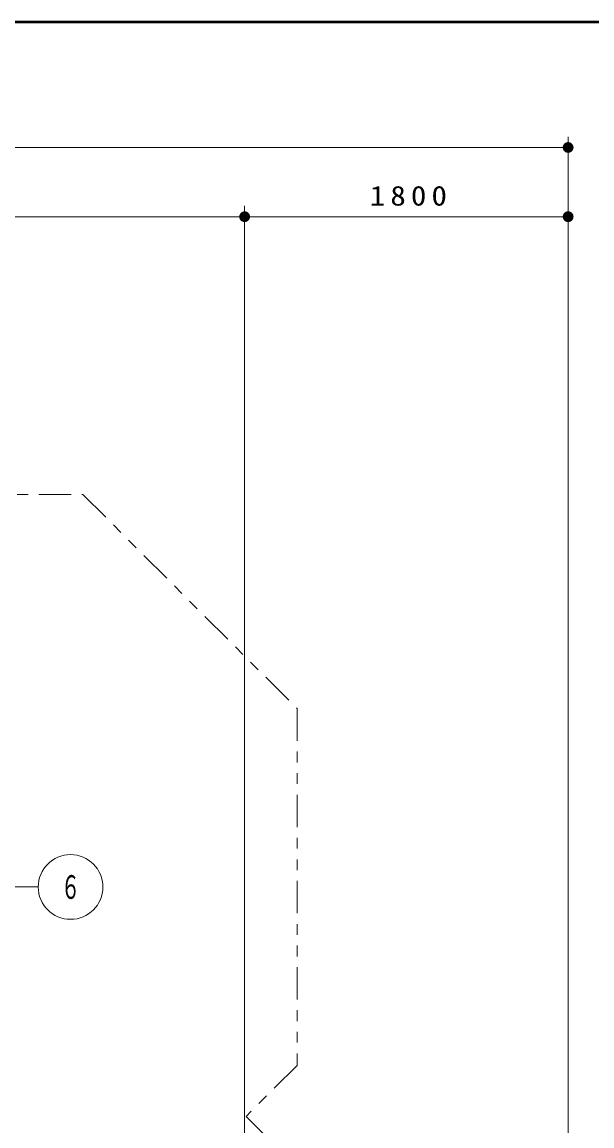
# Model space of a CAD drawing. Units: millimetres on the paper, scale 1:60. Extents: x -385 to 0, y -594 to 267.
# Drawn here: x -188.6 to -135.8, y 164.6 to 267 of the extents above; entities that cross this region are included whole.
import ezdxf
from ezdxf.enums import TextEntityAlignment as Align

# ---------------------------------------------------------------- set-up
doc = ezdxf.new("R2010")
doc.units = ezdxf.units.MM
doc.linetypes.add('USER3', pattern=[8, 3, -1, 1, -1, 1, -1])
doc.layers.add('LY_1', color=140, linetype='Continuous', lineweight=50)
doc.styles.add('ＭＳ ゴシック', font='')
doc.styles.get('ＭＳ ゴシック').set_extended_font_data('MS Gothic')

# ---------------------------------------------------------------- blocks, each defined once
blk = doc.blocks.new('filled_dot')
at = {"color": 0, "linetype": 'Continuous', "lineweight": -2, "const_width": 1.25}
blk.add_lwpolyline([(-0.625, 0, 1), (0.625, 0, 1)], format="xyb", close=True, dxfattribs=at)

msp = doc.modelspace()

# ---------------------------------------------------------------- linework, layer by layer
at = {"layer": 'LY_1', "color": 7}
msp.add_line((0, 267), (-385, 267), dxfattribs=at)
at = {"layer": 'LY_1', "color": 7, "lineweight": 13}
for p, q in [((-137.993, 136.598), (-137.993, 256.365)), ((-363.88, 255.365), (-137.993, 255.365)), ((-167.993, 116.416), (-167.993, 249.942)), ((-333.88, 248.942), (-167.993, 248.942)), ((-167.993, 248.942), (-137.993, 248.942)), ((-187.134, 186.749), (-193.11, 186.749))]:
    msp.add_line(p, q, dxfattribs=at)
at = {"layer": 'LY_1', "color": 7, "linetype": 'USER3', "lineweight": 13}
msp.add_lwpolyline([(-320.399, 79.821), (-341.443, 100.864), (-341.443, 151.782), (-346.307, 151.782), (-363.88, 169.355), (-363.88, 203.008), (-346.307, 220.582), (-328.73, 220.582), (-326.13, 223.182), (-311.695, 223.182), (-297.635, 237.242), (-267.98, 237.242), (-262.303, 242.919), (-228.65, 242.919), (-211.076, 225.346), (-211.076, 223.174), (-182.993, 223.174), (-163.127, 203.308), (-163.127, 170.189), (-167.856, 165.461), (-137.993, 135.598), (-137.993, 98.051)], dxfattribs=at)
at = {"layer": 'LY_1', "color": 7, "lineweight": 13}
msp.add_circle((-184.134, 186.749), 3, dxfattribs=at)

# ---------------------------------------------------------------- block references
at = {"layer": 'LY_1', "color": 7, "lineweight": 13, "xscale": 0.4, "yscale": 0.4, "rotation": 180}
for p in [(-137.993, 255.365), (-167.993, 248.942), (-137.993, 248.942)]:
    msp.add_blockref('filled_dot', p, dxfattribs=at)
at = {"layer": 'LY_1', "color": 7, "lineweight": 13, "xscale": 0.4, "yscale": 0.4}
msp.add_blockref('filled_dot', (-167.993, 248.942), dxfattribs=at)

# ---------------------------------------------------------------- texts
at = {"layer": 'LY_1', "color": 7, "style": 'ＭＳ ゴシック', "width": 0.6}
msp.add_text('６', height=2.199, dxfattribs=at).set_placement((-184.134, 186.749), align=Align.MIDDLE_CENTER)
at = {"layer": 'LY_1', "color": 7, "insert": (-152.572, 249.942), "char_height": 1.833, "attachment_point": 8, "style": 'ＭＳ ゴシック'}
msp.add_mtext('\\T1.33;\\W1.15;1800', dxfattribs=at)

doc.saveas('drawing.dxf')
